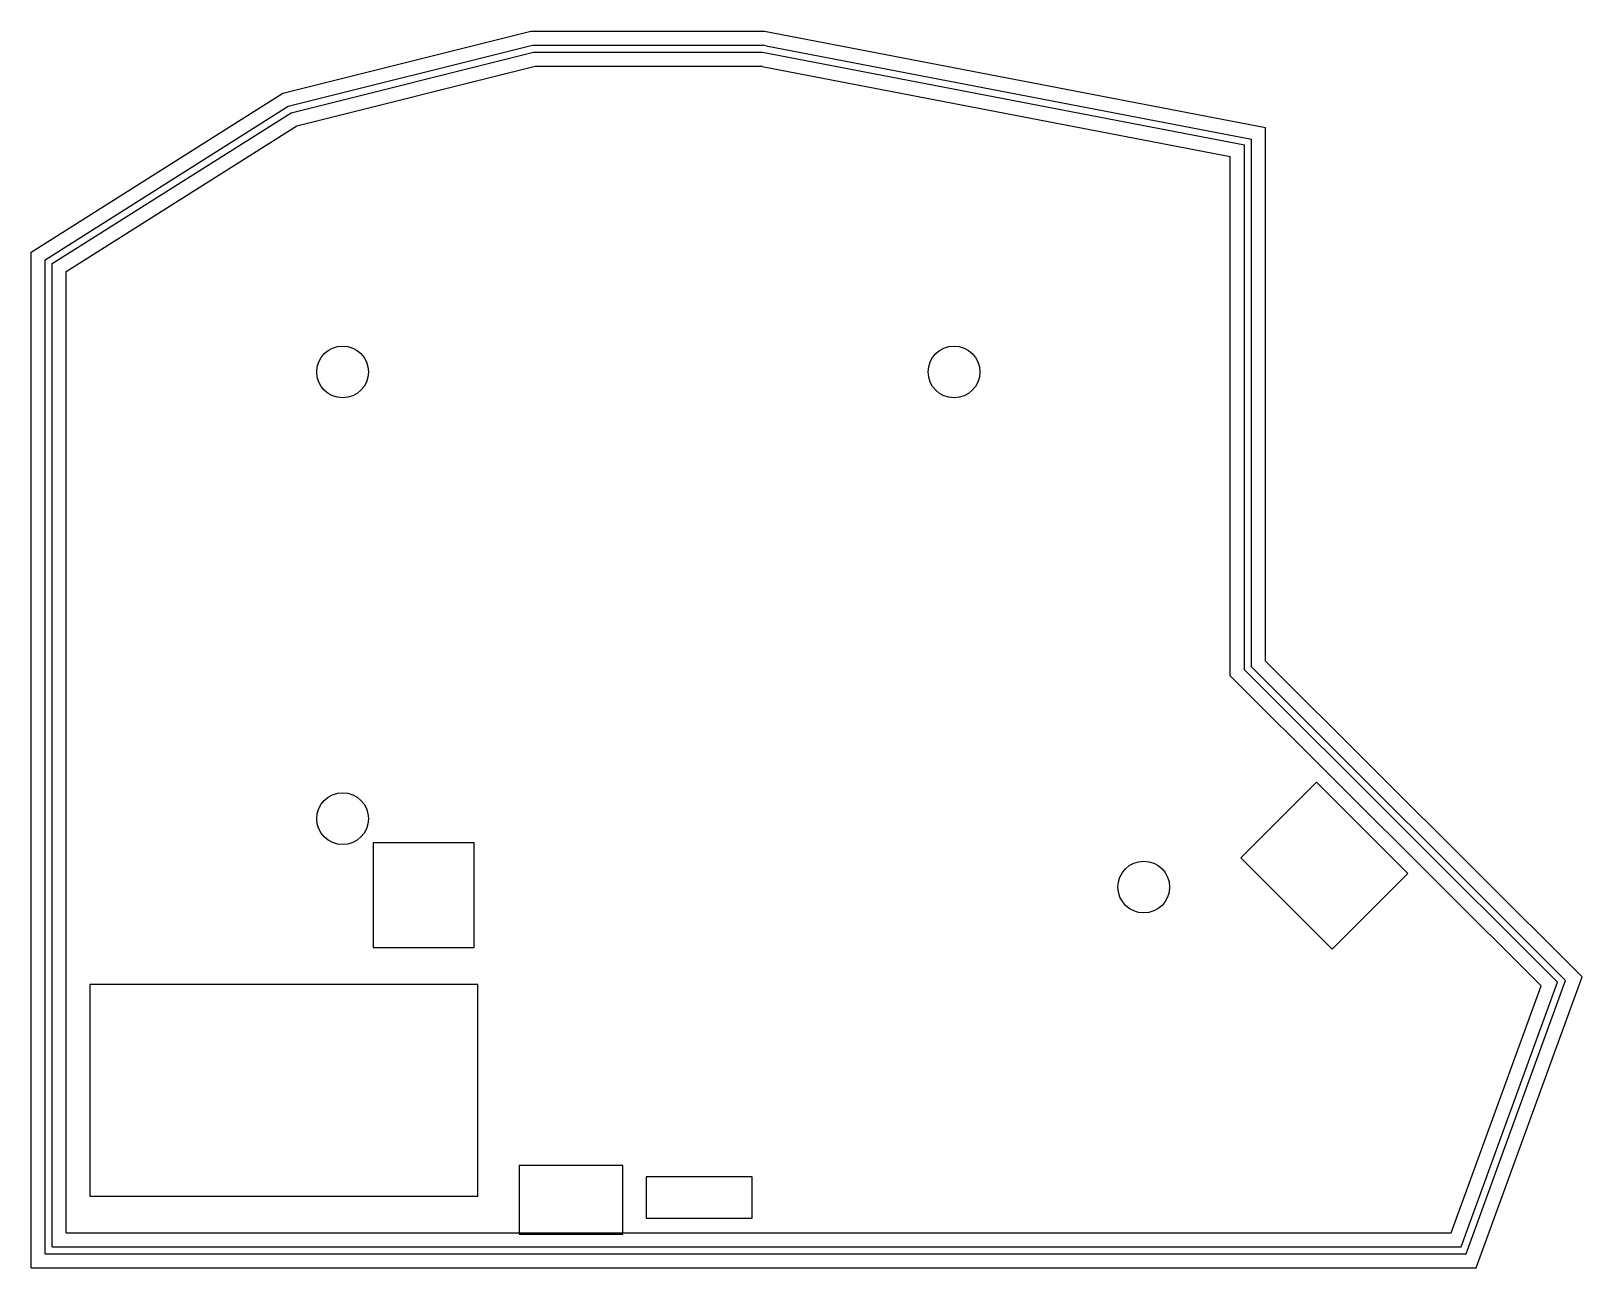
# Model space of a CAD drawing. Header units: millimetres. Extents: x 86 to 217, y -136 to -30.
import ezdxf

# ---------------------------------------------------------------- set-up
doc = ezdxf.new("R2010")
doc.units = ezdxf.units.MM

msp = doc.modelspace()

# ---------------------------------------------------------------- linework, layer by layer
for p, q in [((106.91, -35.78), (128.01, -30.5)), ((128.01, -30.5), (147.88, -30.5)), ((147.88, -30.5), (190.5, -38.7)), ((107.38, -36.89), (128.16, -31.7)), ((107.62, -37.45), (128.23, -32.3)), ((128.16, -31.7), (147.77, -31.7)), ((128.23, -32.3), (147.71, -32.3)), ((147.71, -32.3), (188.7, -40.18)), ((148.03, -31.75), (147.77, -31.7)), ((148.03, -31.75), (189.3, -39.69)), ((108.1, -38.57), (128.38, -33.5)), ((128.38, -33.5), (147.6, -33.5)), ((147.69, -33.52), (147.6, -33.5)), ((147.69, -33.52), (187.5, -41.17)), ((85.5, -49.3), (106.91, -35.78)), ((86.7, -49.96), (107.38, -36.89)), ((87.3, -50.29), (107.62, -37.45)), ((88.5, -50.95), (108.1, -38.57)), ((190.5, -84.09), (190.5, -38.7)), ((188.7, -84.84), (188.7, -40.18)), ((189.3, -84.59), (189.3, -39.69)), ((187.5, -85.34), (187.5, -41.17)), ((85.5, -135.72), (85.5, -49.3)), ((86.7, -134.52), (86.7, -49.96)), ((87.3, -133.92), (87.3, -50.29)), ((88.5, -132.72), (88.5, -50.95)), ((190.5, -84.09), (217.41, -110.96)), ((187.5, -85.34), (213.93, -111.73)), ((188.7, -84.84), (215.32, -111.42)), ((189.3, -84.59), (216.02, -111.27)), ((194.83, -94.39), (188.39, -100.83)), ((202.61, -102.17), (194.83, -94.39)), ((123.2, -99.55), (114.6, -99.55)), ((114.6, -99.55), (114.6, -108.45)), ((123.2, -108.45), (123.2, -99.55)), ((188.39, -100.83), (196.17, -108.61)), ((196.17, -108.61), (202.61, -102.17)), ((114.6, -108.45), (123.2, -108.45)), ((123.5, -111.61), (90.5, -111.61)), ((90.5, -111.61), (90.5, -129.61)), ((123.5, -129.61), (123.5, -111.61)), ((206.29, -132.72), (213.93, -111.73)), ((207.14, -133.92), (215.32, -111.42)), ((207.56, -134.52), (216.02, -111.27)), ((208.4, -135.72), (217.41, -110.96)), ((127.03, -126.99), (127.03, -132.84)), ((135.82, -126.99), (127.03, -126.99)), ((135.82, -132.84), (135.82, -126.99)), ((146.82, -127.97), (137.82, -127.97)), ((137.82, -127.97), (137.82, -131.47)), ((146.82, -131.47), (146.82, -127.97)), ((90.5, -129.61), (123.5, -129.61)), ((137.82, -131.47), (146.82, -131.47)), ((88.5, -132.72), (206.29, -132.72)), ((127.03, -132.84), (135.82, -132.84)), ((86.7, -134.52), (207.56, -134.52)), ((87.3, -133.92), (207.14, -133.92)), ((85.5, -135.72), (208.4, -135.72))]:
    msp.add_line(p, q)
for centre in [(112, -59.5), (164, -59.5), (112, -97.5), (180.14, -103.32)]:
    msp.add_circle(centre, 2.2)

doc.saveas('drawing.dxf')
